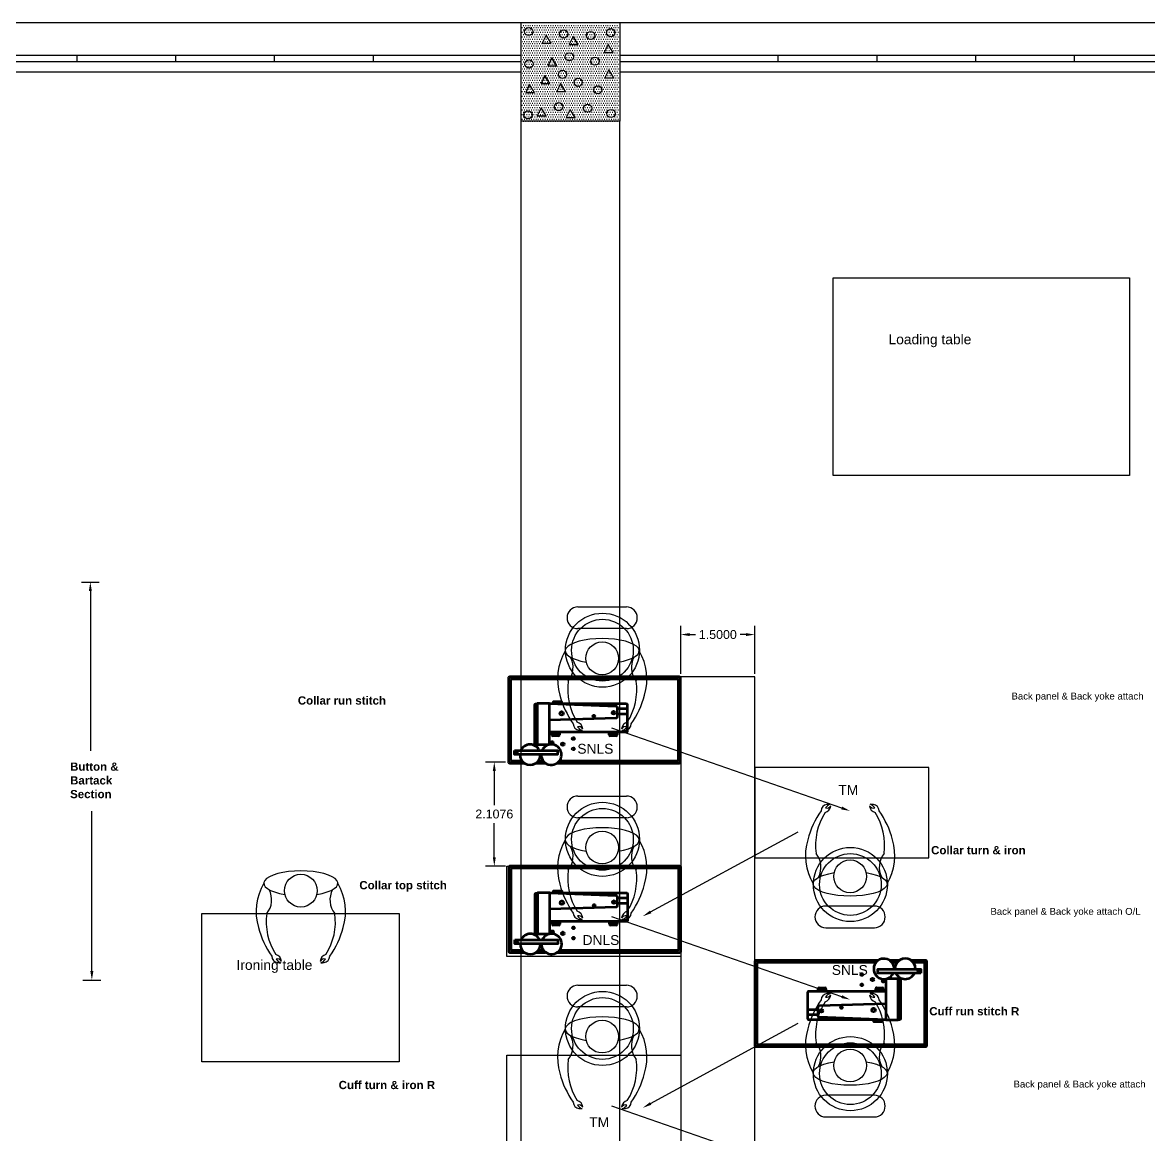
# Model space of a CAD drawing. Header units: feet. Extents: x 200 to 992, y 45 to 257.
# Drawn here: x 272.72 to 295.52, y 233.9 to 256.42 of the extents above; entities that cross this region are included whole.
import ezdxf

# ---------------------------------------------------------------- set-up
doc = ezdxf.new("R2010")
doc.units = ezdxf.units.FT
doc.header["$MEASUREMENT"] = 0
for name, color, linetype in [('assembly operations', 80, 'Continuous'), ('beampillar', 80, 'Continuous'), ('dimension', 100, 'Continuous'), ('hatch pillar', 20, 'Continuous'), ('machines', 21, 'Continuous'), ('prep side', 220, 'Continuous'), ('shank', 77, 'Continuous'), ('standing operator', 240, 'Continuous'), ('wall', 24, 'Continuous'), ('windows', 241, 'Continuous')]:
    doc.layers.add(name, color=color, linetype=linetype)
doc.styles.get("Standard").update_dxf_attribs({"font": 'arial.ttf'})
doc.dimstyles.get("Standard").update_dxf_attribs({"dimtxt": 0.18, "dimasz": 0.18, "dimexe": 0.18, "dimexo": 0.0625, "dimgap": 0.09, "dimtad": 0, "dimtih": 1, "dimtoh": 1, "dimdec": 4, "dimzin": 0, "dimdsep": 46, "dimtxsty": 'Standard', "dimcen": 0.09, "dimadec": 0, "dimazin": 0, "dimtfac": 1, "dimtdec": 4, "dimtofl": 0, "dimtmove": 0, "dimatfit": 3, "dimfxl": 1, "dimtolj": 1, "dimtzin": 0, "dimarcsym": 0})

# ---------------------------------------------------------------- blocks, each defined once
blk = doc.blocks.new('Arrow')
at = {"linetype": 'ByBlock', "lineweight": -2}
blk.add_lwpolyline([(19.992, 74.917), (15.339, 76.537)], dxfattribs=at)
blk.add_solid([(20.002, 74.945), (20.162, 74.858), (19.982, 74.889)])
blk = doc.blocks.new('arrow 2')
at = {"linetype": 'ByBlock', "lineweight": -2}
blk.add_lwpolyline([(16.121, 72.812), (19.11, 74.436)], dxfattribs=at)
blk.add_solid([(16.136, 72.785), (15.963, 72.726), (16.107, 72.838)])
blk = doc.blocks.new('snls block')
at = {"layer": 'machines', "linetype": 'ByBlock', "lineweight": 100}
for p, q in [((54.586, 84.152), (54.586, 84.133)), ((54.586, 84.152), (54.605, 84.152)), ((54.607, 84.133), (54.605, 84.152)), ((54.888, 84.077), (54.681, 84.077)), ((54.889, 83.97), (54.681, 83.97)), ((53.361, 83.553), (53.361, 83.605)), ((53.361, 83.605), (53.517, 83.605)), ((53.378, 83.57), (53.378, 83.605)), ((53.497, 83.533), (53.382, 83.533)), ((53.48, 83.549), (53.398, 83.549)), ((53.501, 83.605), (53.501, 83.57)), ((53.517, 83.605), (53.517, 83.553)), ((54.524, 83.553), (54.524, 83.605)), ((54.524, 83.605), (54.681, 83.605)), ((54.541, 83.57), (54.541, 83.605)), ((54.66, 83.533), (54.545, 83.533)), ((54.643, 83.549), (54.562, 83.549)), ((54.664, 83.605), (54.664, 83.57)), ((54.681, 83.605), (54.681, 83.553))]:
    blk.add_line(p, q, dxfattribs=at)
for points in [[(53.469, 82.981), (55.947, 82.981, 0.414214), (55.968, 83.002), (55.968, 84.703, 0.414214), (55.947, 84.724), (52.502, 84.724, 0.414214), (52.482, 84.703), (52.482, 83.002, 0.414214), (52.502, 82.981), (52.798, 82.981)], [(53.513, 83.023), (55.905, 83.023, 0.414214), (55.926, 83.043), (55.926, 84.662, 0.414214), (55.905, 84.683), (52.544, 84.683, 0.414214), (52.523, 84.662), (52.523, 83.043, 0.414214), (52.544, 83.023), (52.755, 83.023)]]:
    blk.add_lwpolyline(points, format="xyb", dxfattribs=at)
for points in [[(53.063, 83.355), (53.037, 83.355, -0.414214), (53.016, 83.375), (53.016, 84.161, -0.414214), (53.037, 84.182), (53.063, 84.182)], [(53.312, 84.185), (53.063, 84.185), (53.063, 83.355), (53.291, 83.355, 0.414214), (53.312, 83.375)], [(53.312, 84.185), (54.661, 84.131, -0.402601), (54.681, 84.11), (54.681, 83.914, -0.405445), (54.661, 83.893), (53.312, 83.853)], [(53.312, 84.185), (54.868, 84.185, -0.414214), (54.889, 84.164), (54.889, 83.624, -0.414214), (54.868, 83.604), (53.312, 83.604)]]:
    blk.add_lwpolyline(points, format="xyb", close=True, dxfattribs=at)
for points in [[(53.557, 84.185), (53.392, 84.185), (53.392, 84.225), (53.557, 84.225)], [(53.505, 84.185), (53.404, 84.185), (53.404, 84.222), (53.505, 84.222)], [(52.603, 83.237), (53.474, 83.237), (53.474, 83.154), (52.603, 83.154)], [(52.603, 83.237), (53.474, 83.237), (53.474, 83.154), (52.603, 83.154)]]:
    blk.add_lwpolyline(points, close=True, dxfattribs=at)
for points in [[(53.085, 83.023), (53.186, 83.023)], [(53.042, 82.981), (53.23, 82.981)]]:
    blk.add_lwpolyline(points, dxfattribs=at)
for centre, radius in [((53.56, 83.986), 0.0369), ((54.212, 83.931), 0.0196), ((54.613, 83.999), 0.0303), ((53.796, 83.476), 0.0206), ((53.366, 83.399), 0.0206), ((53.58, 83.365), 0.0285), ((53.796, 83.267), 0.0206), ((52.644, 83.202), 0.0219), ((52.644, 83.202), 0.0219)]:
    blk.add_circle(centre, radius, dxfattribs=at)
for centre, radius, start, end in [((53.382, 83.553), 0.0208, 180, 270), ((53.398, 83.57), 0.0208, 180, 270), ((53.48, 83.57), 0.0208, 270, 0), ((53.497, 83.553), 0.0208, 270, 0), ((54.545, 83.553), 0.0208, 180, 270), ((54.562, 83.57), 0.0208, 180, 270), ((54.643, 83.57), 0.0208, 270, 0), ((54.66, 83.553), 0.0208, 270, 0), ((52.92, 83.149), 0.207, 25.1747, 154.8253), ((53.35, 83.151), 0.207, 179.1324, 155.4718), ((52.92, 83.149), 0.207, 178.5457, 1.4543)]:
    blk.add_arc(centre, radius, start, end, dxfattribs=at)
blk = doc.blocks.new('*D23')
at = {"color": 0, "linetype": 'ByBlock', "lineweight": -2, "transparency": 16777216}
for p, q in [((-157.567, 64.959), (-157.567, 65.935)), ((-156.067, 64.959), (-156.067, 65.935)), ((-157.387, 65.755), (-157.272, 65.755)), ((-156.247, 65.755), (-156.362, 65.755))]:
    blk.add_line(p, q, dxfattribs=at)
at = {"color": 0, "linetype": 'ByBlock', "transparency": 16777216}
for points in [[(-157.387, 65.785), (-157.387, 65.725), (-157.567, 65.755)], [(-156.247, 65.785), (-156.247, 65.725), (-156.067, 65.755)]]:
    blk.add_solid(points, dxfattribs=at)
at = {"layer": 'Defpoints', "color": 0, "linetype": 'ByBlock', "transparency": 16777216}
for p in [(-156.067, 65.755), (-157.567, 64.896), (-156.067, 64.896)]:
    blk.add_point(p, dxfattribs=at)
at = {"color": 0, "linetype": 'ByBlock', "transparency": 16777216, "insert": (-156.817, 65.755), "char_height": 0.18, "attachment_point": 5}
blk.add_mtext('\\A1;1.5000', dxfattribs=at)
blk = doc.blocks.new('*D24')
at = {"color": 0, "linetype": 'ByBlock', "lineweight": -2, "transparency": 16777216}
for p, q in [((-161.12, 63.174), (-161.524, 63.174)), ((-161.344, 62.994), (-161.344, 62.302)), ((-161.344, 61.246), (-161.344, 61.938)), ((-161.12, 61.066), (-161.524, 61.066))]:
    blk.add_line(p, q, dxfattribs=at)
at = {"color": 0, "linetype": 'ByBlock', "transparency": 16777216}
for points in [[(-161.374, 62.994), (-161.314, 62.994), (-161.344, 63.174)], [(-161.374, 61.246), (-161.314, 61.246), (-161.344, 61.066)]]:
    blk.add_solid(points, dxfattribs=at)
at = {"layer": 'Defpoints', "color": 0, "linetype": 'ByBlock', "transparency": 16777216}
for p in [(-161.058, 63.174), (-161.344, 61.066), (-161.058, 61.066)]:
    blk.add_point(p, dxfattribs=at)
at = {"color": 0, "linetype": 'ByBlock', "transparency": 16777216, "insert": (-161.344, 62.12), "char_height": 0.18, "attachment_point": 5}
blk.add_mtext('\\A1;2.1076', dxfattribs=at)
blk = doc.blocks.new('hatchedpillar')
at = {"layer": 'hatch pillar', "linetype": 'ByBlock', "true_color": 0xf4ee51}
h = blk.add_hatch(dxfattribs=at)
h.set_pattern_fill('DOTS', color=41, scale=0.74)
h.set_pattern_definition([(0, (80.982302, 1.985157), (0.023125, 0.04625), [0, -0.04625])])
h.paths.add_polyline_path([(284.8, 256.403), (282.8, 256.403), (282.8, 254.403), (284.8, 254.403)])
at = {"layer": 'hatch pillar', "linetype": 'Continuous', "lineweight": -3, "ltscale": 2}
for p, q in [((283.321, 256.163), (283.244, 256.001)), ((283.422, 256.001), (283.321, 256.163)), ((283.87, 256.132), (283.792, 255.97)), ((283.97, 255.97), (283.87, 256.132)), ((283.244, 256.001), (283.422, 256.001)), ((283.792, 255.97), (283.97, 255.97)), ((284.577, 255.973), (284.5, 255.811)), ((284.677, 255.811), (284.577, 255.973)), ((283.437, 255.7), (283.36, 255.538)), ((283.537, 255.538), (283.437, 255.7)), ((284.5, 255.811), (284.677, 255.811)), ((283.36, 255.538), (283.537, 255.538)), ((284.591, 255.458), (284.514, 255.296)), ((284.691, 255.296), (284.591, 255.458)), ((283.298, 255.345), (283.221, 255.183)), ((283.221, 255.183), (283.398, 255.183)), ((283.398, 255.183), (283.298, 255.345)), ((283.615, 255.183), (283.537, 255.021)), ((283.715, 255.021), (283.615, 255.183)), ((284.514, 255.296), (284.691, 255.296)), ((282.987, 255.162), (282.91, 255)), ((282.91, 255), (283.088, 255)), ((283.088, 255), (282.987, 255.162)), ((283.537, 255.021), (283.715, 255.021)), ((283.221, 254.689), (283.144, 254.527)), ((283.144, 254.527), (283.321, 254.527)), ((283.321, 254.527), (283.221, 254.689)), ((283.808, 254.659), (283.731, 254.497)), ((283.731, 254.497), (283.908, 254.497)), ((283.908, 254.497), (283.808, 254.659))]:
    blk.add_line(p, q, dxfattribs=at)
for centre in [(282.969, 256.234), (283.677, 256.186), (284.225, 256.155), (284.63, 256.213), (282.976, 255.578), (283.792, 255.723), (284.312, 255.635), (283.653, 255.368), (283.97, 255.206), (284.368, 255.056), (283.576, 254.713), (284.163, 254.682), (282.955, 254.548), (284.637, 254.576)]:
    blk.add_circle(centre, 0.0821, dxfattribs=at)
blk = doc.blocks.new('sewing line')
at = {"linetype": 'ByBlock'}
for points in [[(-154.48069, 72.97543), (-148.48069, 72.97543), (-148.48069, 68.97543), (-154.48069, 68.97543)], [(-167.26953, 60.10334), (-163.26953, 60.10334), (-163.26953, 57.10334), (-167.26953, 57.10334)]]:
    blk.add_lwpolyline(points, close=True, dxfattribs=at)
for points in [[(-159.65176, 66.31406), (-158.66746, 66.31406)], [(-158.66746, 65.87473), (-159.65176, 65.87473)], [(-156.0673, 47.74604), (-156.0673, 64.89612), (-157.5673, 64.89612), (-157.5673, 47.74604)], [(-159.65176, 62.48406), (-158.66746, 62.48406)], [(-158.66746, 62.04473), (-159.65176, 62.04473)], [(-153.64682, 60.25736), (-154.63112, 60.25736)], [(-154.63112, 59.81803), (-153.64682, 59.81803)], [(-159.65176, 58.65406), (-158.66746, 58.65406)], [(-158.66746, 58.21473), (-159.65176, 58.21473)], [(-153.64682, 56.42736), (-154.63112, 56.42736)], [(-154.63112, 55.98803), (-153.64682, 55.98803)]]:
    blk.add_lwpolyline(points)
for points in [[(-152.54667, 63.06604), (-156.0673, 63.06604), (-156.0673, 61.23597), (-152.54667, 61.23597)], [(-157.5673, 59.23604), (-161.08794, 59.23604), (-161.08794, 61.06612), (-157.5673, 61.06612)], [(-157.5673, 55.40604), (-161.08794, 55.40604), (-161.08794, 57.23612), (-157.5673, 57.23612)]]:
    blk.add_lwpolyline(points, close=True)
for centre, radius in [((-159.15346, 65.43847), 0.75), ((-159.15346, 65.43847), 0.625), ((-159.15834, 65.27329), 0.3314), ((-159.15346, 61.60847), 0.75), ((-159.15346, 61.60847), 0.625), ((-159.15834, 61.44329), 0.3314), ((-154.13282, 60.69361), 0.75), ((-154.13282, 60.69361), 0.625), ((-154.1377, 60.8588), 0.3314), ((-159.15346, 57.77847), 0.75), ((-159.15346, 57.77847), 0.625), ((-159.15834, 57.61329), 0.3314), ((-154.13282, 56.86361), 0.75), ((-154.13282, 56.86361), 0.625), ((-154.1377, 57.0288), 0.3314)]:
    blk.add_circle(centre, radius)
for centre, radius, start, end in [((-159.65176, 66.09439), 0.21966, 90, 270), ((-158.66746, 66.09439), 0.21966, 270, 90), ((-158.93482, 64.85148), 1.12909, 149.566063, 196.497517), ((-160.18967, 65.0889), 0.44097, 321.008421, 27.632528), ((-158.12701, 65.0889), 0.44097, 152.367472, 218.991579), ((-159.38185, 64.85148), 1.12909, 343.502483, 30.433937), ((-158.62726, 64.64293), 1.23125, 172.133942, 212.405248), ((-159.68941, 64.64293), 1.23125, 327.594752, 7.866058), ((-158.15673, 65.03468), 1.92771, 195.151137, 214.435473), ((-160.15995, 65.03468), 1.92771, 325.564527, 344.848863), ((-159.60623, 63.95539), 0.14081, 184.390124, 259.877496), ((-159.71059, 63.82858), 0.16061, 4.787406, 74.171118), ((-159.63097, 63.80352), 0.08916, 25.560009, 106.981091), ((-159.52717, 63.95643), 0.1464, 207.518809, 255.319703), ((-158.60608, 63.82858), 0.16061, 105.828882, 175.212594), ((-158.68571, 63.80352), 0.08916, 73.018909, 154.439991), ((-158.7895, 63.95643), 0.1464, 284.680297, 332.481191), ((-158.71044, 63.95539), 0.14081, 280.122504, 355.609876), ((-159.57653, 64.53354), 0.71883, 265.65598, 270.977476), ((-158.74014, 64.53354), 0.71883, 269.022524, 274.34402), ((-159.65176, 62.26439), 0.21966, 90, 270), ((-158.66746, 62.26439), 0.21966, 270, 90), ((-154.5856, 62.1767), 0.14081, 100.122504, 175.609876), ((-154.68995, 62.3035), 0.16061, 285.828882, 355.212594), ((-154.50654, 62.17566), 0.1464, 104.680297, 152.481191), ((-154.61033, 62.32857), 0.08916, 253.018909, 334.439991), ((-154.5559, 61.59855), 0.71883, 89.022524, 94.34402), ((-153.66507, 62.32857), 0.08916, 205.560009, 286.981091), ((-153.58545, 62.3035), 0.16061, 184.787406, 254.171118), ((-153.7195, 61.59855), 0.71883, 85.65598, 90.977476), ((-153.76887, 62.17566), 0.1464, 27.518809, 75.319703), ((-153.6898, 62.1767), 0.14081, 4.390124, 79.877496), ((-153.13609, 61.0974), 1.92771, 145.564527, 164.848863), ((-153.60663, 61.48915), 1.23125, 147.594752, 187.866058), ((-154.66878, 61.48915), 1.23125, 352.133942, 32.405248), ((-155.13931, 61.0974), 1.92771, 15.151137, 34.435473), ((-158.93482, 61.02148), 1.12909, 149.566063, 196.497517), ((-159.38185, 61.02148), 1.12909, 343.502483, 30.433937), ((-153.91419, 61.28061), 1.12909, 163.502483, 210.433937), ((-154.36122, 61.28061), 1.12909, 329.566063, 16.497517), ((-160.18967, 61.2589), 0.44097, 321.008421, 27.632528), ((-158.12701, 61.2589), 0.44097, 152.367472, 218.991579), ((-155.16903, 61.04318), 0.44097, 332.367472, 38.991579), ((-153.10637, 61.04318), 0.44097, 141.008421, 207.632528), ((-158.62726, 60.81293), 1.23125, 172.133942, 212.405248), ((-159.68941, 60.81293), 1.23125, 327.594752, 7.866058), ((-158.15673, 61.20468), 1.92771, 195.151137, 214.435473), ((-160.15995, 61.20468), 1.92771, 325.564527, 344.848863), ((-154.63112, 60.03769), 0.21966, 90, 270), ((-153.64682, 60.03769), 0.21966, 270, 90), ((-159.60623, 60.12539), 0.14081, 184.390124, 259.877496), ((-159.71059, 59.99858), 0.16061, 4.787406, 74.171118), ((-159.63097, 59.97352), 0.08916, 25.560009, 106.981091), ((-159.52717, 60.12643), 0.1464, 207.518809, 255.319703), ((-159.57653, 60.70354), 0.71883, 265.65598, 270.977476), ((-158.60608, 59.99858), 0.16061, 105.828882, 175.212594), ((-158.68571, 59.97352), 0.08916, 73.018909, 154.439991), ((-158.7895, 60.12643), 0.1464, 284.680297, 332.481191), ((-158.74014, 60.70354), 0.71883, 269.022524, 274.34402), ((-158.71044, 60.12539), 0.14081, 280.122504, 355.609876), ((-159.65176, 58.43439), 0.21966, 90, 270), ((-158.66746, 58.43439), 0.21966, 270, 90), ((-154.5856, 58.3467), 0.14081, 100.122504, 175.609876), ((-154.68995, 58.4735), 0.16061, 285.828882, 355.212594), ((-154.50654, 58.34566), 0.1464, 104.680297, 152.481191), ((-154.61033, 58.49857), 0.08916, 253.018909, 334.439991), ((-154.5559, 57.76855), 0.71883, 89.022524, 94.34402), ((-153.66507, 58.49857), 0.08916, 205.560009, 286.981091), ((-153.58545, 58.4735), 0.16061, 184.787406, 254.171118), ((-153.7195, 57.76855), 0.71883, 85.65598, 90.977476), ((-153.76887, 58.34566), 0.1464, 27.518809, 75.319703), ((-153.6898, 58.3467), 0.14081, 4.390124, 79.877496), ((-153.13609, 57.2674), 1.92771, 145.564527, 164.848863), ((-153.60663, 57.65915), 1.23125, 147.594752, 187.866058), ((-154.66878, 57.65915), 1.23125, 352.133942, 32.405248), ((-155.13931, 57.2674), 1.92771, 15.151137, 34.435473), ((-158.93482, 57.19148), 1.12909, 149.566063, 196.497517), ((-159.38185, 57.19148), 1.12909, 343.502483, 30.433937), ((-153.91419, 57.45061), 1.12909, 163.502483, 210.433937), ((-154.36122, 57.45061), 1.12909, 329.566063, 16.497517), ((-160.18967, 57.4289), 0.44097, 321.008421, 27.632528), ((-158.12701, 57.4289), 0.44097, 152.367472, 218.991579), ((-155.16903, 57.21318), 0.44097, 332.367472, 38.991579), ((-153.10637, 57.21318), 0.44097, 141.008421, 207.632528), ((-158.62726, 56.98293), 1.23125, 172.133942, 212.405248), ((-159.68941, 56.98293), 1.23125, 327.594752, 7.866058), ((-158.15673, 57.37468), 1.92771, 195.151137, 214.435473), ((-160.15995, 57.37468), 1.92771, 325.564527, 344.848863), ((-154.63112, 56.20769), 0.21966, 90, 270), ((-153.64682, 56.20769), 0.21966, 270, 90), ((-159.60623, 56.29539), 0.14081, 184.390124, 259.877496), ((-159.71059, 56.16858), 0.16061, 4.787406, 74.171118), ((-159.63097, 56.14352), 0.08916, 25.560009, 106.981091), ((-159.52717, 56.29643), 0.1464, 207.518809, 255.319703), ((-159.57653, 56.87354), 0.71883, 265.65598, 270.977476), ((-158.60608, 56.16858), 0.16061, 105.828882, 175.212594), ((-158.68571, 56.14352), 0.08916, 73.018909, 154.439991), ((-158.7895, 56.29643), 0.1464, 284.680297, 332.481191), ((-158.74014, 56.87354), 0.71883, 269.022524, 274.34402), ((-158.71044, 56.29539), 0.14081, 280.122504, 355.609876)]:
    blk.add_arc(centre, radius, start, end)
for centre in [(-159.15834, 65.42341), (-159.15834, 61.59341), (-159.15834, 57.76341)]:
    blk.add_ellipse(centre, major_axis=(-0.75, 0), ratio=0.33333333, start_param=2.01554376, end_param=7.4092342)
at = {"extrusion": (0, 0, -1)}
for centre in [(-154.1377, 60.70867), (-154.1377, 56.87867)]:
    blk.add_ellipse(centre, major_axis=(-0.75, 0), ratio=0.33333333, start_param=2.01554376, end_param=7.4092342, dxfattribs=at)
at = {"layer": 'dimension', "linetype": 'ByBlock', "lineweight": -2}
for p, q in [((-134.20488, 65.25424), (-133.84488, 65.25424)), ((-134.17405, 57.19183), (-133.81405, 57.19183))]:
    blk.add_line(p, q, dxfattribs=at)
for points in [[(-134.02488, 65.06924), (-134.02488, 61.83236)], [(-133.99405, 57.37683), (-133.99405, 60.61371)]]:
    blk.add_lwpolyline(points, dxfattribs=at)
at = {"layer": 'dimension', "linetype": 'ByBlock'}
for points in [[(-134.05571, 65.06924), (-134.02488, 65.25424), (-133.99405, 65.06924)], [(-134.02488, 57.37683), (-133.99405, 57.19183), (-133.96321, 57.37683)]]:
    blk.add_solid(points, dxfattribs=at)
at = {"layer": 'standing operator'}
blk.add_circle((-165.26239, 60.56862), 0.3314, dxfattribs=at)
for centre, radius, start, end in [((-165.03888, 60.14681), 1.12909, 149.566063, 196.497517), ((-165.48591, 60.14681), 1.12909, 343.502483, 30.433937), ((-166.29372, 60.38423), 0.44097, 321.008421, 27.632528), ((-164.23106, 60.38423), 0.44097, 152.367472, 218.991579), ((-164.73132, 59.93826), 1.23125, 172.133942, 212.405248), ((-165.79347, 59.93826), 1.23125, 327.594752, 7.866058), ((-164.26078, 60.33002), 1.92771, 195.151137, 214.435473), ((-166.264, 60.33002), 1.92771, 325.564527, 344.848863), ((-165.71029, 59.25072), 0.14081, 184.390124, 259.877496), ((-165.81464, 59.12391), 0.16061, 4.787406, 74.171118), ((-165.73502, 59.09885), 0.08916, 25.560009, 106.981091), ((-165.63123, 59.25176), 0.1464, 207.518809, 255.319703), ((-165.68059, 59.82887), 0.71883, 265.65598, 270.977476), ((-164.71014, 59.12391), 0.16061, 105.828882, 175.212594), ((-164.78976, 59.09885), 0.08916, 73.018909, 154.439991), ((-164.89356, 59.25176), 0.1464, 284.680297, 332.481191), ((-164.84419, 59.82887), 0.71883, 269.022524, 274.34402), ((-164.81449, 59.25072), 0.14081, 280.122504, 355.609876)]:
    blk.add_arc(centre, radius, start, end, dxfattribs=at)
blk.add_ellipse((-165.26239, 60.71874), major_axis=(-0.75, 0), ratio=0.33333333, start_param=2.01554376, end_param=7.4092342, dxfattribs=at)
for name, p in [('snls block', (-213.53929, -19.82821)), ('Arrow', (-174.29967, -12.67442)), ('arrow 2', (-174.29967, -12.67442)), ('snls block', (-213.53451, -23.66117)), ('Arrow', (-174.29967, -16.49478)), ('arrow 2', (-174.29967, -16.55326)), ('Arrow', (-174.29967, -20.33042))]:
    blk.add_blockref(name, p)
at = {"rotation": 180}
blk.add_blockref('snls block', (-100.10271, 142.13599), dxfattribs=at)
at = {"linetype": 'ByBlock', "char_height": 0.2, "attachment_point": 1}
for s, width, insert in [('Loading table', 3.4853772, (-153.36041, 71.83381)), ('Ironing table', 2.5839708, (-166.56481, 59.16472))]:
    blk.add_mtext_dynamic_manual_height_columns(s, width=width, gutter_width=1, heights=[0], dxfattribs=dict(at, insert=insert))
at = {"char_height": 0.2, "attachment_point": 1}
for s, width, insert in [('SNLS', 0.9053555, (-159.66207, 63.54216)), ('TM', 0.8194177, (-154.37568, 62.70938)), ('DNLS', 0.6548569, (-159.55651, 59.66947)), ('SNLS', 0.9053555, (-154.50947, 59.06307)), ('TM', 0.8194177, (-159.42111, 55.98115))]:
    blk.add_mtext_dynamic_manual_height_columns(s, width=width, gutter_width=1, heights=[0], dxfattribs=dict(at, insert=insert))
at = {"layer": 'assembly operations', "linetype": 'ByBlock', "char_height": 0.1388878, "attachment_point": 1}
for s, insert, width in [('Back panel & Back yoke attach', (-150.86963, 64.57874), 2.779764), ('Back panel & Back yoke attach O/L', (-151.29579, 60.21897), 3.1713025), ('Back panel & Back yoke attach', (-150.82844, 56.72215), 2.779764)]:
    blk.add_mtext(s, dxfattribs=dict(at, insert=insert, width=width))
at = {"layer": 'dimension', "linetype": 'ByBlock', "insert": (-134.43501, 61.59885), "char_height": 0.2, "width": 1.5898977, "attachment_point": 1}
blk.add_mtext('{\\fArial|b1|i0|c0|p34;\\H0.83333x;Button &\\PBartack\\PSection}', dxfattribs=at)
at = {"layer": 'prep side', "linetype": 'ByBlock', "char_height": 0.2, "attachment_point": 1}
for s, insert in [('{\\fArial|b1|i0|c0|p34;\\H0.83333x;Collar run stitch}', (-165.3229, 64.50399)), ('{\\fArial|b1|i0|c0|p34;\\H0.83333x;Collar turn & iron}', (-152.49735, 61.47226)), ('{\\fArial|b1|i0|c0|p34;\\H0.83333x;Collar top stitch}', (-164.07691, 60.76363)), ('{\\fArial|b1|i0|c0|p34;\\H0.83333x;Cuff run stitch R}', (-152.53493, 58.21085)), ('{\\fArial|b1|i0|c0|p34;\\H0.83333x;Cuff turn & iron R}', (-164.49586, 56.71719))]:
    blk.add_mtext_dynamic_manual_height_columns(s, width=2.9744346, gutter_width=1, heights=[0], dxfattribs=dict(at, insert=insert))
at = {"linetype": 'ByBlock'}
dim = blk.add_linear_dim(base=(-156.0673, 65.75493), p1=(-157.5673, 64.89612), p2=(-156.0673, 64.89612), dimstyle='Standard', dxfattribs=at)
dim.commit()
dim.dimension.update_dxf_attribs({"geometry": '*D23', "text_midpoint": (-156.8173, 65.75493)})
dim = blk.add_linear_dim(base=(-161.34378, 61.06612), p1=(-161.05776, 63.17369), p2=(-161.05776, 61.06612), angle=90, dimstyle='Standard', dxfattribs=at)
dim.commit()
dim.dimension.update_dxf_attribs({"geometry": '*D24', "text_midpoint": (-161.34378, 62.1199)})

msp = doc.modelspace()

# ---------------------------------------------------------------- linework, layer by layer
at = {"layer": 'beampillar', "linetype": 'ByBlock'}
for p, q in [((199.8173, 256.41766), (387.32987, 256.41766)), ((282.8173, 89.8907), (282.8173, 254.41766)), ((284.8173, 89.8907), (284.8173, 254.41766))]:
    msp.add_line(p, q, dxfattribs=at)
msp.add_lwpolyline([(282.8173, 256.41766), (284.8173, 256.41766), (284.8173, 254.41766), (282.8173, 254.41766)], close=True, dxfattribs=at)
at = {"layer": 'wall', "linetype": 'ByBlock'}
for p, q in [((199.8173, 256.41766), (387.32987, 256.41766)), ((243.3173, 255.41766), (282.8173, 255.41766)), ((284.8173, 255.41766), (324.3173, 255.41766))]:
    msp.add_line(p, q, dxfattribs=at)
at = {"layer": 'windows', "linetype": 'ByBlock'}
for p, q in [((243.3173, 255.75766), (282.8173, 255.75766)), ((243.3173, 255.75766), (282.8173, 255.75766)), ((243.3173, 255.62766), (282.8173, 255.62766)), ((243.3173, 255.62766), (282.8173, 255.62766)), ((273.8173, 255.75766), (273.8173, 255.62766)), ((275.8173, 255.75766), (275.8173, 255.62766)), ((277.8173, 255.75766), (277.8173, 255.62766)), ((279.8173, 255.75766), (279.8173, 255.62766)), ((279.8173, 255.75766), (279.8173, 255.62766)), ((284.8173, 255.75766), (324.3173, 255.75766)), ((284.8173, 255.62766), (324.3173, 255.62766)), ((288.0173, 255.75766), (288.0173, 255.62766)), ((290.0173, 255.75766), (290.0173, 255.62766)), ((292.0173, 255.75766), (292.0173, 255.62766)), ((294.0173, 255.75766), (294.0173, 255.62766))]:
    msp.add_line(p, q, dxfattribs=at)

# ---------------------------------------------------------------- block references
at = {"layer": 'prep side', "linetype": 'ByBlock'}
msp.add_blockref('hatchedpillar', (0, 0), dxfattribs=at)
at = {"layer": 'shank', "linetype": 'ByBlock'}
for p in [(408.11677, 179.83422), (443.61677, 178.26916)]:
    msp.add_blockref('sewing line', p, dxfattribs=at)

doc.saveas('drawing.dxf')
